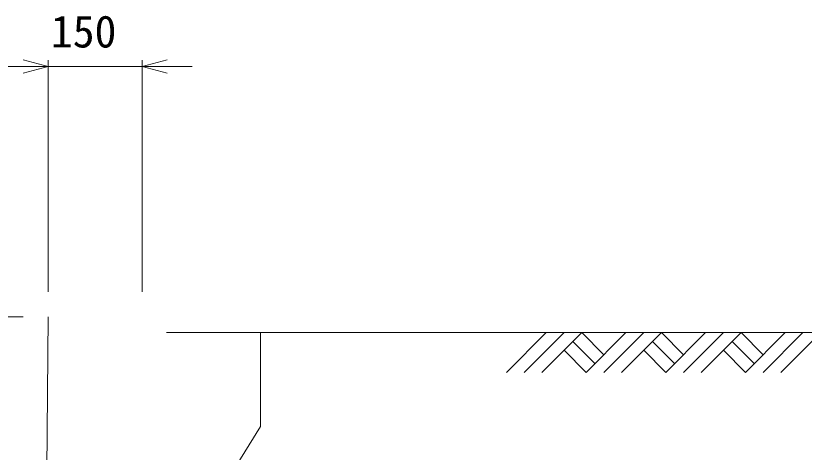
# Model space of a CAD drawing. Units: millimetres, scale not verified. Extents: x 0 to 252300, y 59400 to 118800.
# Drawn here: x 14103 to 20402, y 84509 to 87996 of the extents above; entities that cross this region are included whole.
import ezdxf
from ezdxf.enums import TextEntityAlignment as Align

# ---------------------------------------------------------------- set-up
doc = ezdxf.new("R2010")
doc.units = ezdxf.units.MM
doc.header["$LTSCALE"] = 300
for name, color, linetype, lineweight in [('0_2', 1, 'Continuous', 18), ('D-DCR', 7, 'Continuous', 18), ('D-STR', 1, 'Continuous', 18), ('D-STR-DIM', 7, 'Continuous', 18)]:
    doc.layers.add(name, color=color, linetype=linetype, lineweight=lineweight)
doc.styles.add('ＭＳ ゴシック', font='')
doc.styles.get('ＭＳ ゴシック').set_extended_font_data('MS Gothic')

msp = doc.modelspace()

# ---------------------------------------------------------------- linework, layer by layer
at = {"layer": '0_2'}
for p, q in [((14162.6, 87644.3), (14362.6, 87590.7)), ((15112.6, 87590.7), (15312.6, 87644.3)), ((14362.6, 87590.7), (14162.6, 87537.1)), ((14362.6, 87590.7), (14162.6, 87590.7)), ((15312.6, 87537.1), (15112.6, 87590.7)), ((15112.6, 87590.7), (15312.6, 87590.7))]:
    msp.add_line(p, q, dxfattribs=at)
at = {"layer": 'D-DCR'}
for p, q in [((18022.9, 85146.7), (18341.1, 85464.9)), ((18164.3, 85146.7), (18482.5, 85464.9)), ((18305.7, 85146.7), (18623.9, 85464.9)), ((18623.9, 85464.9), (18800.7, 85288.1)), ((18659.3, 85146.7), (18977.5, 85464.9)), ((18800.7, 85146.7), (19118.9, 85464.9)), ((18942.1, 85146.7), (19260.3, 85464.9)), ((19260.3, 85464.9), (19437.1, 85288.1)), ((19295.7, 85146.7), (19613.9, 85464.9)), ((19437.1, 85146.7), (19755.3, 85464.9)), ((19578.5, 85146.7), (19896.7, 85464.9)), ((19896.7, 85464.9), (20073.5, 85288.1)), ((19932.1, 85146.7), (20250.3, 85464.9)), ((20073.5, 85146.7), (20391.7, 85464.9)), ((20214.9, 85146.7), (20533.1, 85464.9)), ((18553.2, 85394.2), (18730, 85217.4)), ((19189.6, 85394.2), (19366.4, 85217.4)), ((19826, 85394.2), (20002.8, 85217.4)), ((18482.5, 85323.5), (18659.3, 85146.7)), ((19118.9, 85323.5), (19295.7, 85146.7)), ((19755.3, 85323.5), (19932.1, 85146.7))]:
    msp.add_line(p, q, dxfattribs=at)
at = {"layer": 'D-STR'}
for p, q in [((14282.6, 77590.7), (14362.6, 85590.7)), ((15306.5, 85464.9), (16056.5, 85464.9)), ((16056.5, 84714.9), (16056.5, 85464.9)), ((16056.5, 85464.9), (20636.5, 85464.9)), ((15794.7, 84289.9), (16056.5, 84714.9))]:
    msp.add_line(p, q, dxfattribs=at)
at = {"layer": 'D-STR-DIM'}
for p, q in [((14362.6, 85790.7), (14362.6, 87640.7)), ((15112.6, 85790.7), (15112.6, 87640.7)), ((14162.6, 87590.7), (13962.6, 87590.7)), ((14362.6, 87590.7), (15112.6, 87590.7)), ((15312.6, 87590.7), (15512.6, 87590.7)), ((14162.6, 85590.7), (11032.6, 85590.7))]:
    msp.add_line(p, q, dxfattribs=at)

# ---------------------------------------------------------------- texts
at = {"layer": 'D-STR-DIM', "color": 1, "style": 'ＭＳ ゴシック'}
msp.add_text('150', height=256.6, dxfattribs=at).set_placement((14383.1, 87665.7), align=Align.BOTTOM_LEFT)

doc.saveas('drawing.dxf')
